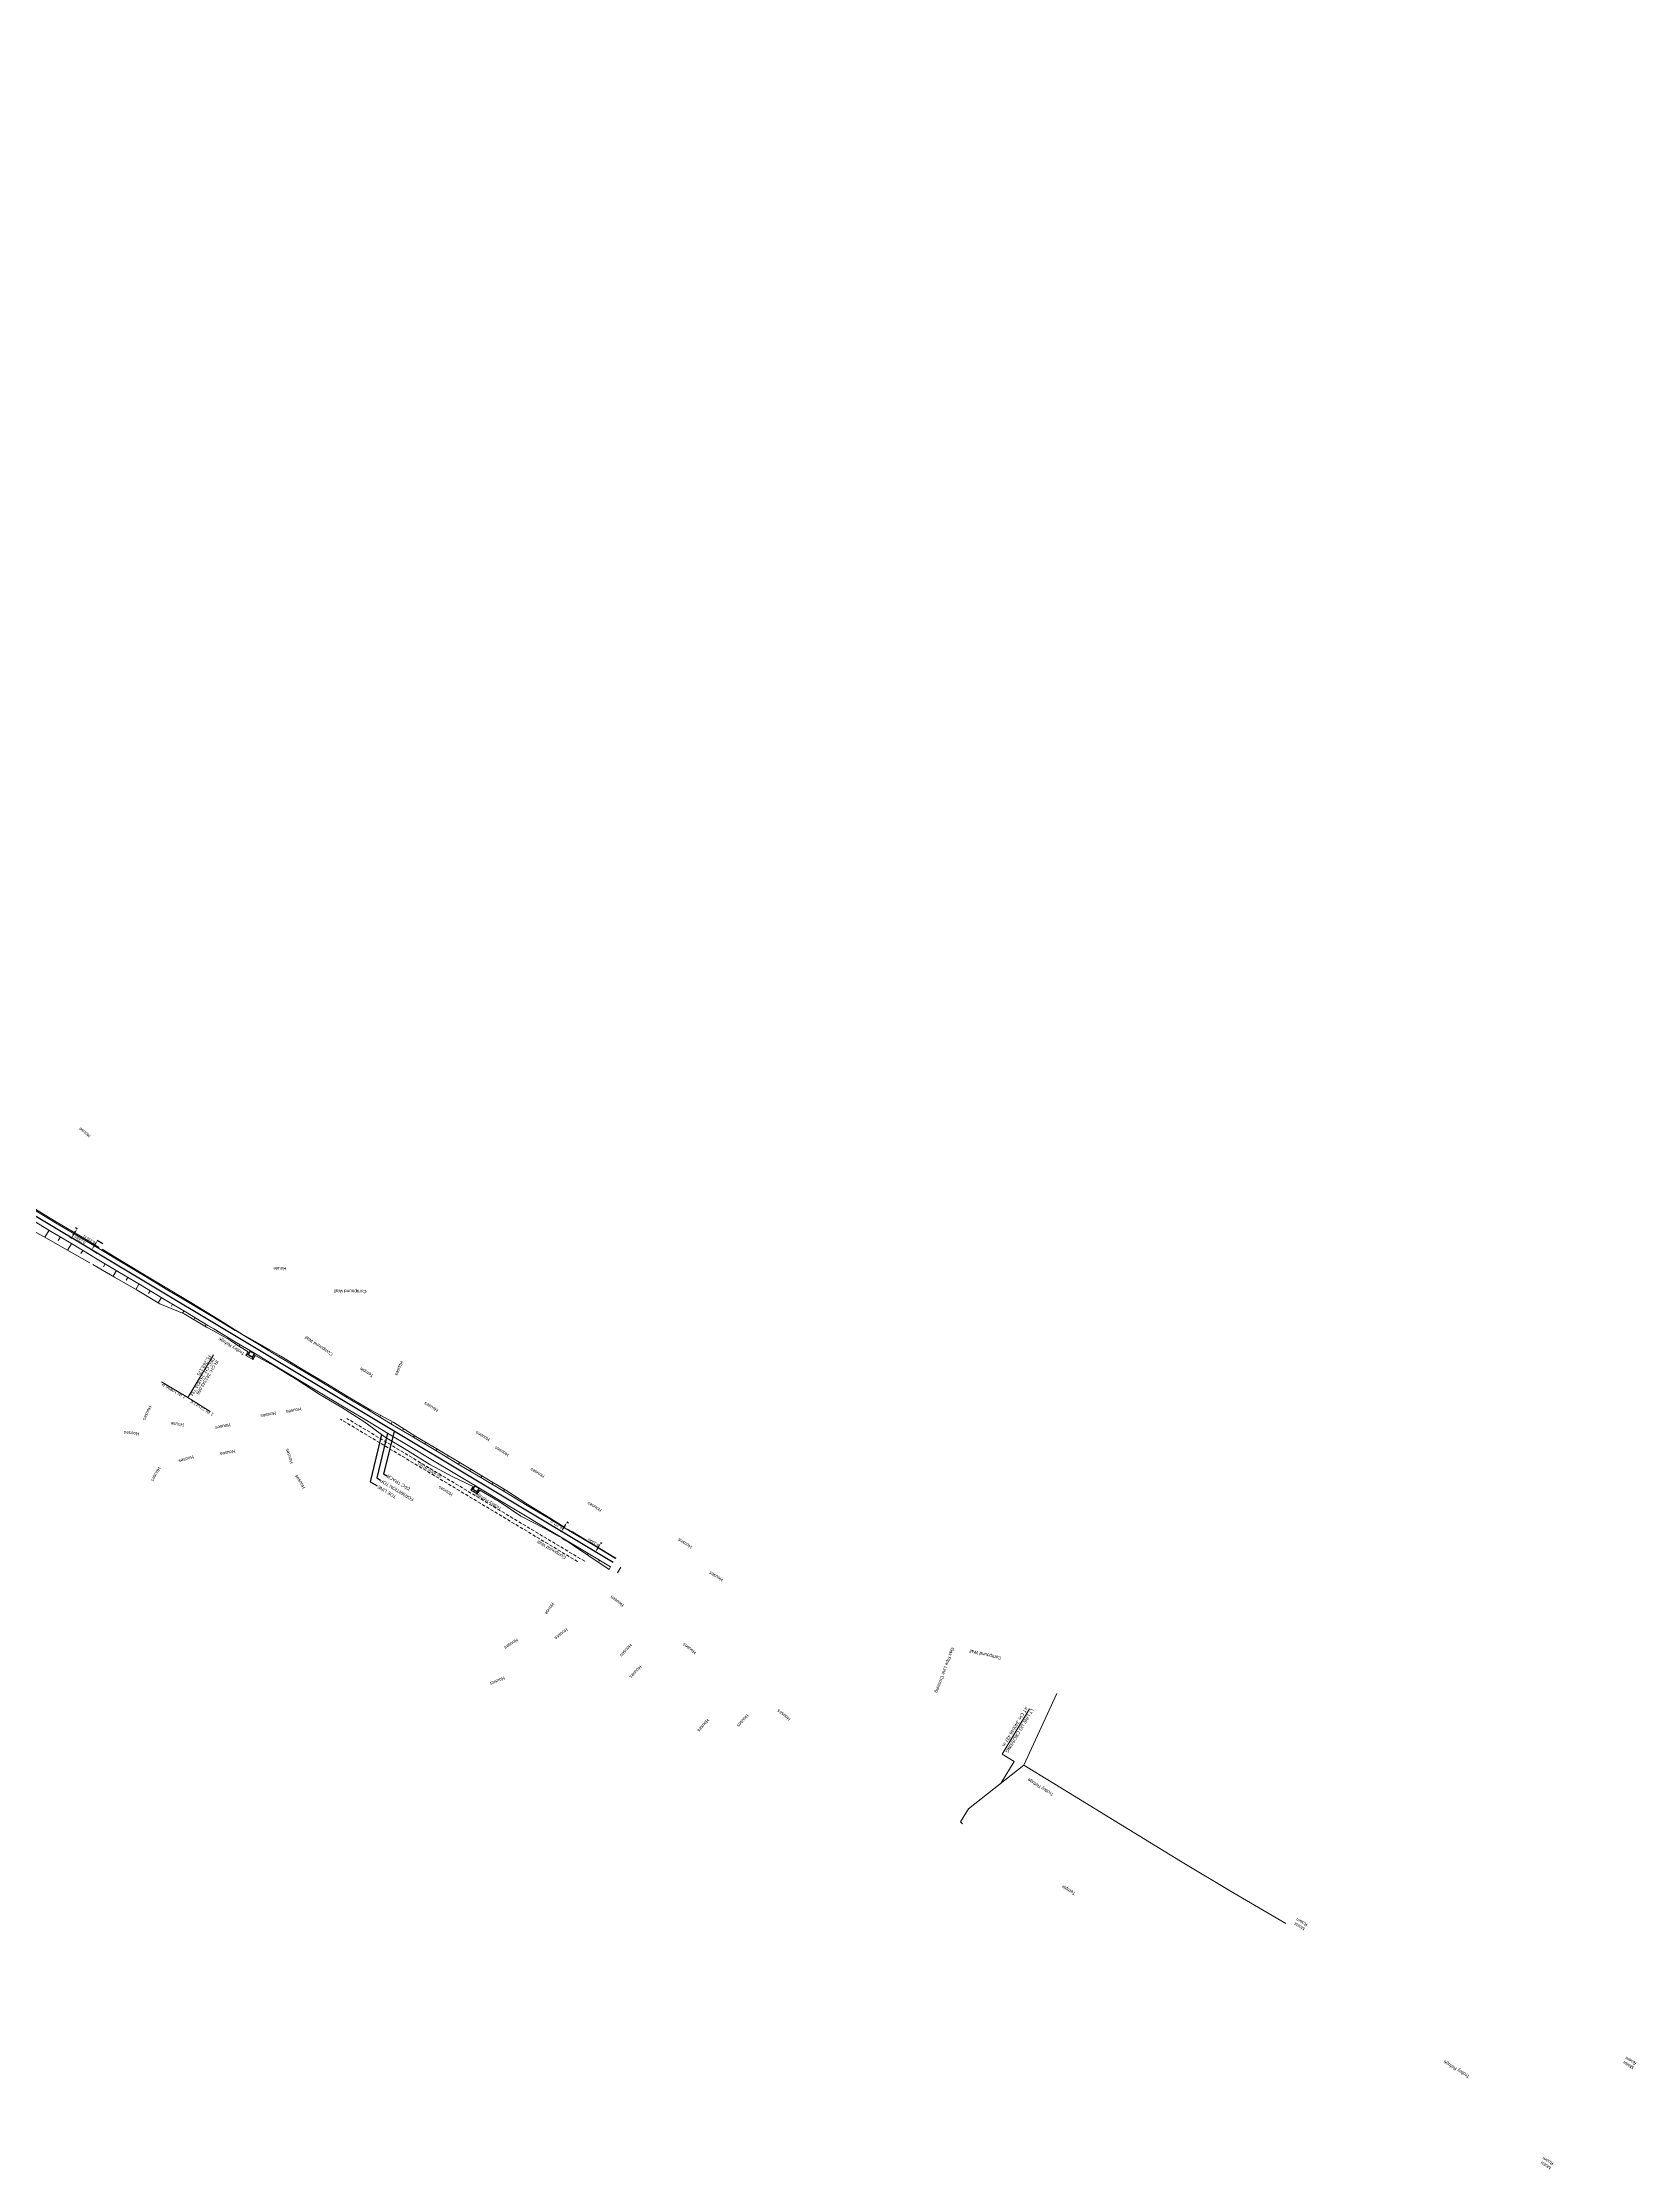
# Model space of a CAD drawing. Header units: metres. Extents: x -3318768 to 611183, y 3401565 to 8958462.
# Drawn here: x 609965 to 611183, y 3401565 to 3403190 of the extents above; entities that cross this region are included whole.
import ezdxf
from ezdxf.enums import TextEntityAlignment as Align

# ---------------------------------------------------------------- set-up
doc = ezdxf.new("R2010")
doc.units = ezdxf.units.M
doc.header["$MEASUREMENT"] = 0
doc.linetypes.add('DASHED', pattern=[0.75, 0.5, -0.25])
for name, color, linetype, lineweight in [('Cardinal_Leader', 10, 'Continuous', 0), ('HT & LT DETAILS IN PLAN', 7, 'Continuous', 0), ("NEW CHAWAPAIL STN. SRJ's", 10, 'Continuous', 0), ('PROPOSED DFCC TOE LINE', 239, 'Continuous', 0), ('PROPOSED DFCC TOE SLOPES', 239, 'Continuous', 0), ('PROPOSED DFCC TRACK', 1, 'Continuous', 0), ('PROPOSED FORMATION LINE - PLAN', 187, 'Continuous', 0), ('PROPOSED GRADES IN PLAN', 10, 'Continuous', 0), ('PWR_LINE', 134, 'POWER', 0), ('Text1', 251, 'Continuous', 0)]:
    doc.layers.add(name, color=color, linetype=linetype, lineweight=lineweight)
doc.layers.add('Trolley Refuse', color=10, linetype='Continuous')
doc.styles.get("Standard").update_dxf_attribs({"font": 'arial.ttf'})
doc.styles.add('Style-Arial', font='arial.ttf')
doc.linetypes.add('POWER', pattern='A,10,-0.2,[131,ltypeshp.shx,S=0.4,R=0,X=-0.2,Y=0],-0.2,[131,ltypeshp.shx,S=0.4,R=180,X=1.2,Y=0],-1.2,-0.2,[131,ltypeshp.shx,S=0.4,R=0,X=-0.2,Y=0],-0.2,[131,ltypeshp.shx,S=0.4,R=180,X=1.2,Y=0],-1.2,-0.2,[131,ltypeshp.shx,S=0.4,R=0,X=-0.2,Y=0],-0.2,[131,ltypeshp.shx,S=0.4,R=180,X=1.2,Y=0],-1.2', length=14.8)
doc.dimstyles.new('ISO-25', dxfattribs={"dimtxt": 2.5, "dimasz": 2.5, "dimexe": 1.25, "dimexo": 0.625, "dimtad": 1, "dimdec": 3, "dimtxsty": 'Standard', "dimcen": 2.5, "dimadec": 0, "dimazin": 0, "dimtfac": 1, "dimtdec": 3, "dimtmove": 0, "dimatfit": 3, "dimfxl": 1, "dimarcsym": 0})
doc.dimstyles.get("Standard").update_dxf_attribs({"dimtxt": 0.18, "dimasz": 0.18, "dimexe": 0.18, "dimexo": 0.0625, "dimgap": 0.09, "dimtad": 0, "dimtih": 1, "dimtoh": 1, "dimdec": 4, "dimzin": 0, "dimdsep": 46, "dimtxsty": 'Standard', "dimcen": 0.09, "dimadec": 0, "dimazin": 0, "dimtfac": 1, "dimtdec": 4, "dimtofl": 0, "dimtmove": 0, "dimatfit": 3, "dimfxl": 1, "dimtolj": 1, "dimtzin": 0, "dimarcsym": 0})

# ---------------------------------------------------------------- blocks, each defined once
blk = doc.blocks.new('*D522')
at = {"layer": 'Defpoints', "color": 0, "transparency": 16777216}
for p in [(608370, 3403255.3), (608365.9, 3403248.4), (608366, 3403248.4), (609986, 3402277.3), (609990.2, 3402284.5), (609991.8, 3402283.5)]:
    blk.add_point(p, dxfattribs=at)
at = {"layer": 'PROPOSED DFCC TRACK', "color": 0, "lineweight": -2, "transparency": 16777216}
for p, q in [((608368.8, 3403253.1), (608367.3, 3403250.5)), ((608370.1, 3403255.2), (608370.2, 3403255.2)), ((608366, 3403248.4), (608366.1, 3403248.3)), ((609986.1, 3402277.2), (609987.6, 3402276.3)), ((609988.8, 3402278.5), (609990.5, 3402281.4)), ((609990.3, 3402284.4), (609991.9, 3402283.5))]:
    blk.add_line(p, q, dxfattribs=at)
at = {"layer": 'PROPOSED DFCC TRACK', "color": 0, "transparency": 16777216}
for points in [[(608368.4, 3403253.3), (608369.1, 3403252.9), (608370.1, 3403255.2)], [(608366.9, 3403250.8), (608367.6, 3403250.3), (608366, 3403248.4)], [(609988.4, 3402278.7), (609989.2, 3402278.3), (609987.5, 3402276.4)], [(609990.2, 3402281.6), (609990.9, 3402281.2), (609991.8, 3402283.5)]]:
    blk.add_solid(points, dxfattribs=at)
at = {"layer": 'PROPOSED DFCC TRACK', "color": 0, "lineweight": 0, "transparency": 16777216, "char_height": 2, "attachment_point": 5, "rotation": 149, "style": 'Style-Arial'}
for s, insert in [('\\A1;7.953 m', (608373.9, 3403246.4)), ('\\A1;8.333m', (609993.8, 3402274.9))]:
    blk.add_mtext(s, dxfattribs=dict(at, insert=insert))
blk = doc.blocks.new('TerminatorOpen_0.5')
at = {"color": 0, "linetype": 'ByBlock', "lineweight": -2}
for q in [(-1, 0.25), (-1, 0), (-1, -0.25)]:
    blk.add_line((0, 0), q, dxfattribs=at)
blk = doc.blocks.new('*D523')
at = {"layer": 'Defpoints', "color": 0, "transparency": 16777216}
for p in [(597467.3, 3409765.8), (597520.3, 3409744.4), (597520.7, 3409745.3), (610361.5, 3402052.1), (610363, 3402051.2), (610367.2, 3402058.3)]:
    blk.add_point(p, dxfattribs=at)
at = {"layer": 'PROPOSED DFCC TRACK', "color": 0, "lineweight": -2, "transparency": 16777216}
for p, q in [((597465.3, 3409767.6), (597463, 3409768.6)), ((597467.3, 3409765.9), (597467.7, 3409766.8)), ((597520.4, 3409744.6), (597520.7, 3409745.5)), ((597523, 3409744.4), (597525.3, 3409743.5)), ((610362.9, 3402051.3), (610361.4, 3402052.2)), ((610364.5, 3402057), (610362.8, 3402054.2)), ((610367.1, 3402058.4), (610365.7, 3402059.2))]:
    blk.add_line(p, q, dxfattribs=at)
at = {"layer": 'PROPOSED DFCC TRACK', "color": 0, "transparency": 16777216}
for points in [[(597465.5, 3409768), (597465.1, 3409767.2), (597467.6, 3409766.7)], [(597523.2, 3409744.8), (597522.8, 3409744), (597520.7, 3409745.3)], [(610362.5, 3402054.5), (610363.2, 3402054), (610361.5, 3402052.1)], [(610364.1, 3402057.2), (610364.8, 3402056.8), (610365.8, 3402059.1)]]:
    blk.add_solid(points, dxfattribs=at)
at = {"layer": 'PROPOSED DFCC TRACK', "color": 0, "lineweight": 0, "transparency": 16777216, "char_height": 2, "attachment_point": 5, "rotation": 149, "style": 'Style-Arial'}
for s, insert in [('\\A1;57.203m', (-1335439.4, 7833545.4)), ('\\A1;8.221 m', (610357.6, 3402057.5))]:
    blk.add_mtext(s, dxfattribs=dict(at, insert=insert))
blk = doc.blocks.new('*D524')
at = {"layer": 'Defpoints', "color": 0, "transparency": 16777216}
for p in [(597044.3, 3410018.7), (597116.8, 3409985.2), (597116.9, 3409985.5), (610002.9, 3402267.2), (610007.2, 3402264.6), (610011.5, 3402271.7)]:
    blk.add_point(p, dxfattribs=at)
at = {"layer": 'PROPOSED DFCC TRACK', "color": 0, "lineweight": -2, "transparency": 16777216}
for p, q in [((597041.9, 3410019.4), (597039.6, 3410020.5)), ((597044.2, 3410018.6), (597044.1, 3410018.3)), ((597116.8, 3409985.4), (597116.7, 3409985.1)), ((597119, 3409984.2), (597121.3, 3409983.2)), ((610007.1, 3402264.6), (610002.8, 3402267.2)), ((610005.9, 3402272.2), (610004.2, 3402269.3)), ((610011.4, 3402271.8), (610007.1, 3402274.4))]:
    blk.add_line(p, q, dxfattribs=at)
at = {"layer": 'PROPOSED DFCC TRACK', "color": 0, "transparency": 16777216}
for points in [[(597042, 3410019.8), (597041.7, 3410019.1), (597044.1, 3410018.4)], [(597119.2, 3409984.6), (597118.9, 3409983.8), (597116.8, 3409985.2)], [(610003.8, 3402269.5), (610004.5, 3402269.1), (610002.9, 3402267.2)], [(610005.5, 3402272.4), (610006.3, 3402272), (610007.2, 3402274.3)]]:
    blk.add_solid(points, dxfattribs=at)
at = {"layer": 'PROPOSED DFCC TRACK', "color": 0, "lineweight": 0, "transparency": 16777216, "char_height": 2, "attachment_point": 5, "rotation": 149, "style": 'Style-Arial'}
for s, insert in [('\\A1;79.836m', (-1150353, 7887338.6)), ('\\A1;8.339 m', (610001, 3402275.3))]:
    blk.add_mtext(s, dxfattribs=dict(at, insert=insert))
blk = doc.blocks.new('*D513')
at = {"layer": 'Defpoints', "color": 0, "transparency": 16777216}
for p in [(604405.3, 3405625.6), (604407.6, 3405624.2), (604397.8, 3405613.1), (610388.5, 3402036), (610391.8, 3402043.5), (610392.7, 3402043)]:
    blk.add_point(p, dxfattribs=at)
at = {"layer": 'PROPOSED DFCC TRACK', "color": 0, "lineweight": -2, "transparency": 16777216}
for p, q in [((604405.4, 3405625.5), (604407.8, 3405624.1)), ((604397.9, 3405613), (604400.2, 3405611.6)), ((604401.4, 3405613.8), (604403.3, 3405617)), ((604406.4, 3405622), (604404.5, 3405618.9)), ((610388.4, 3402036), (610387.4, 3402036.6)), ((610388.8, 3402038.7), (610390.5, 3402041.4)), ((610392.6, 3402043.1), (610391.6, 3402043.6))]:
    blk.add_line(p, q, dxfattribs=at)
at = {"layer": 'PROPOSED DFCC TRACK', "color": 0, "transparency": 16777216}
for points in [[(604406, 3405622.2), (604406.7, 3405621.8), (604407.6, 3405624.2)], [(604401.1, 3405614), (604401.8, 3405613.6), (604400.1, 3405611.7)], [(610388.5, 3402038.9), (610389.2, 3402038.4), (610387.5, 3402036.5)], [(610390.1, 3402041.6), (610390.8, 3402041.2), (610391.8, 3402043.5)]]:
    blk.add_solid(points, dxfattribs=at)
at = {"layer": 'PROPOSED DFCC TRACK', "color": 0, "lineweight": 0, "transparency": 16777216, "char_height": 2, "attachment_point": 5, "rotation": 149, "style": 'Style-Arial'}
for s, insert in [('\\A1;14.588m', (604403.9, 3405617.9)), ('\\A1;8.209m', (610386, 3402044))]:
    blk.add_mtext(s, dxfattribs=dict(at, insert=insert))
blk = doc.blocks.new('*D450')
at = {"layer": 'Defpoints', "color": 0, "transparency": 16777216}
for p in [(604828.1, 3405341.4), (604828.2, 3405341.3), (604831.4, 3405346.7), (609986, 3402277.3), (609990.2, 3402284.5), (609991.8, 3402283.5)]:
    blk.add_point(p, dxfattribs=at)
at = {"layer": 'PROPOSED DFCC TRACK', "color": 0, "lineweight": -2, "transparency": 16777216}
for p, q in [((604828.1, 3405341.3), (604828, 3405341.4)), ((604830, 3405344.6), (604829.4, 3405343.5)), ((604831.3, 3405346.7), (604831.2, 3405346.8)), ((609986.1, 3402277.2), (609987.6, 3402276.3)), ((609988.8, 3402278.5), (609990.5, 3402281.4)), ((609990.3, 3402284.4), (609991.9, 3402283.5))]:
    blk.add_line(p, q, dxfattribs=at)
at = {"layer": 'PROPOSED DFCC TRACK', "color": 0, "transparency": 16777216}
for points in [[(604829, 3405343.7), (604829.7, 3405343.3), (604828.1, 3405341.4)], [(604829.6, 3405344.8), (604830.4, 3405344.4), (604831.3, 3405346.7)], [(609988.4, 3402278.7), (609989.2, 3402278.3), (609987.5, 3402276.4)], [(609990.2, 3402281.6), (609990.9, 3402281.2), (609991.8, 3402283.5)]]:
    blk.add_solid(points, dxfattribs=at)
at = {"layer": 'PROPOSED DFCC TRACK', "color": 0, "lineweight": 0, "transparency": 16777216, "char_height": 2, "attachment_point": 5, "rotation": 149, "style": 'Style-Arial'}
for s, insert in [('\\A1;6.25m', (604825.4, 3405346.8)), ('\\A1;8.333m', (609993.8, 3402274.9))]:
    blk.add_mtext(s, dxfattribs=dict(at, insert=insert))
blk = doc.blocks.new('*D451')
at = {"layer": 'Defpoints', "color": 0, "transparency": 16777216}
for p in [(604841.8, 3405364.5), (604841.9, 3405364.5), (604837.6, 3405357.5), (610388.5, 3402036), (610391.8, 3402043.5), (610392.7, 3402043)]:
    blk.add_point(p, dxfattribs=at)
at = {"layer": 'PROPOSED DFCC TRACK', "color": 0, "lineweight": -2, "transparency": 16777216}
for p, q in [((604841.9, 3405364.5), (604842, 3405364.4)), ((604837.7, 3405357.5), (604837.8, 3405357.4)), ((604838.9, 3405359.6), (604840.6, 3405362.4)), ((610388.4, 3402036), (610387.4, 3402036.6)), ((610388.8, 3402038.7), (610390.5, 3402041.4)), ((610392.6, 3402043.1), (610391.6, 3402043.6))]:
    blk.add_line(p, q, dxfattribs=at)
at = {"layer": 'PROPOSED DFCC TRACK', "color": 0, "transparency": 16777216}
for points in [[(604840.2, 3405362.6), (604840.9, 3405362.1), (604841.9, 3405364.5)], [(604838.6, 3405359.8), (604839.3, 3405359.4), (604837.7, 3405357.5)], [(610388.5, 3402038.9), (610389.2, 3402038.4), (610387.5, 3402036.5)], [(610390.1, 3402041.6), (610390.8, 3402041.2), (610391.8, 3402043.5)]]:
    blk.add_solid(points, dxfattribs=at)
at = {"layer": 'PROPOSED DFCC TRACK', "color": 0, "lineweight": 0, "transparency": 16777216, "char_height": 2, "attachment_point": 5, "rotation": 149, "style": 'Style-Arial'}
for s, insert in [('\\A1;8.171m', (604833.2, 3405363)), ('\\A1;8.209m', (610386, 3402044))]:
    blk.add_mtext(s, dxfattribs=dict(at, insert=insert))
blk = doc.blocks.new('*D480')
at = {"layer": 'Defpoints', "color": 0, "transparency": 16777216}
for p in [(605820.7, 3404740.4), (605820.9, 3404740.3), (605824.3, 3404746), (609986, 3402277.3), (609990.2, 3402284.5), (609991.8, 3402283.5)]:
    blk.add_point(p, dxfattribs=at)
at = {"layer": 'PROPOSED DFCC TRACK', "color": 0, "lineweight": -2, "transparency": 16777216}
for p, q in [((605824.2, 3404746.1), (605824, 3404746.2)), ((605820.8, 3404740.3), (605820.6, 3404740.4)), ((605822.9, 3404744), (605822, 3404742.5)), ((609986.1, 3402277.2), (609987.6, 3402276.3)), ((609988.8, 3402278.5), (609990.5, 3402281.4)), ((609990.3, 3402284.4), (609991.9, 3402283.5))]:
    blk.add_line(p, q, dxfattribs=at)
at = {"layer": 'PROPOSED DFCC TRACK', "color": 0, "transparency": 16777216}
for points in [[(605822.5, 3404744.2), (605823.2, 3404743.8), (605824.2, 3404746.1)], [(605821.6, 3404742.7), (605822.4, 3404742.3), (605820.7, 3404740.4)], [(609988.4, 3402278.7), (609989.2, 3402278.3), (609987.5, 3402276.4)], [(609990.2, 3402281.6), (609990.9, 3402281.2), (609991.8, 3402283.5)]]:
    blk.add_solid(points, dxfattribs=at)
at = {"layer": 'PROPOSED DFCC TRACK', "color": 0, "lineweight": 0, "transparency": 16777216, "char_height": 2, "attachment_point": 5, "rotation": 149, "style": 'Style-Arial'}
for s, insert in [('\\A1;6.7m', (605818.6, 3404745.7)), ('\\A1;8.333m', (609993.8, 3402274.9))]:
    blk.add_mtext(s, dxfattribs=dict(at, insert=insert))
blk = doc.blocks.new('*D481')
at = {"layer": 'Defpoints', "color": 0, "transparency": 16777216}
for p in [(606131.3, 3404569.8), (606131.5, 3404569.8), (606134.7, 3404575.1), (610388.5, 3402036), (610391.8, 3402043.5), (610392.7, 3402043)]:
    blk.add_point(p, dxfattribs=at)
at = {"layer": 'PROPOSED DFCC TRACK', "color": 0, "lineweight": -2, "transparency": 16777216}
for p, q in [((606131.4, 3404569.8), (606131.2, 3404569.9)), ((606133.2, 3404573.1), (606132.6, 3404572)), ((606134.6, 3404575.2), (606134.4, 3404575.3)), ((610388.4, 3402036), (610387.4, 3402036.6)), ((610388.8, 3402038.7), (610390.5, 3402041.4)), ((610392.6, 3402043.1), (610391.6, 3402043.6))]:
    blk.add_line(p, q, dxfattribs=at)
at = {"layer": 'PROPOSED DFCC TRACK', "color": 0, "transparency": 16777216}
for points in [[(606132.2, 3404572.2), (606133, 3404571.8), (606131.3, 3404569.8)], [(606132.9, 3404573.3), (606133.6, 3404572.8), (606134.5, 3404575.2)], [(610388.5, 3402038.9), (610389.2, 3402038.4), (610387.5, 3402036.5)], [(610390.1, 3402041.6), (610390.8, 3402041.2), (610391.8, 3402043.5)]]:
    blk.add_solid(points, dxfattribs=at)
at = {"layer": 'PROPOSED DFCC TRACK', "color": 0, "lineweight": 0, "transparency": 16777216, "char_height": 2, "attachment_point": 5, "rotation": 149, "style": 'Style-Arial'}
for s, insert in [('\\A1;6.25m', (606127.8, 3404575.4)), ('\\A1;8.209m', (610386, 3402044))]:
    blk.add_mtext(s, dxfattribs=dict(at, insert=insert))

msp = doc.modelspace()

# ---------------------------------------------------------------- linework, layer by layer
at = {"layer": 'Cardinal_Leader', "color": 1, "linetype": 'Continuous', "lineweight": 0, "flags": 128}
msp.add_lwpolyline([(610407.03559, 3402024.81378), (610404.46422, 3402020.52565)], dxfattribs=at)
at = {"layer": 'HT & LT DETAILS IN PLAN', "lineweight": 13, "flags": 128}
msp.add_lwpolyline([(610697.48707, 3401860.07811), (610707.34853, 3401876.53249), (610698.30419, 3401881.95295), (610719.13137, 3401916.70422)], dxfattribs=at)
at = {"layer": 'PROPOSED DFCC TOE LINE', "lineweight": 0, "flags": 128}
for points in [[(609958.6373, 3402299.07301), (609975.7736, 3402288.76048), (609992.93004, 3402278.48154), (610008.5217, 3402269.10012)], [(610001.55866, 3402257.27186), (609985.64296, 3402266.32931), (609968.2561, 3402276.22399), (609958.25392, 3402281.91613)], [(610010.80837, 3402267.72737), (610027.23617, 3402257.91239), (610044.35587, 3402247.57218), (610061.53658, 3402237.33371), (610078.66625, 3402227.01013), (610095.76535, 3402216.63558), (610100.30137, 3402213.87781), (610112.65485, 3402205.91147), (610117.19413, 3402203.15914), (610130.0537, 3402196.03678), (610147.40198, 3402186.07777), (610164.45385, 3402175.62444), (610181.66392, 3402165.43494), (610198.78957, 3402155.10465), (610215.9894, 3402144.89807), (610233.60254, 3402135.38073), (610250.54499, 3402124.74493), (610267.73007, 3402114.51376), (610284.90142, 3402104.25967), (610302.04722, 3402093.96299), (610319.20028, 3402083.67841), (610336.03435, 3402072.86187), (610352.99884, 3402062.26283), (610364.32445, 3402055.29119)], [(610359.78468, 3402048.25057), (610348.49686, 3402054.75515), (610330.6732, 3402063.9214), (610314.00769, 3402075.01904), (610299.17368, 3402083.85621), (610297.36435, 3402080.83735), (610292.4674, 3402083.77229), (610294.11841, 3402086.52699), (610278.6313, 3402093.80338), (610261.05206, 3402103.37724), (610244.17324, 3402114.11915), (610226.92338, 3402124.2423), (610210.83079, 3402136.29535), (610193.92413, 3402146.99084), (610176.62056, 3402157.02443), (610159.91878, 3402168.06157), (610142.80343, 3402178.40903), (610127.73829, 3402186.48888), (610125.90494, 3402183.42994), (610120.67995, 3402186.56149), (610122.4462, 3402189.50847), (610113.0153, 3402195.19701), (610108.14683, 3402198.49012), (610095.34412, 3402205.61089), (610090.67654, 3402208.14927), (610073.50947, 3402218.41048), (610054.84321, 3402226.17158), (610037.68392, 3402236.44578), (610020.41669, 3402246.53996), (610003.67838, 3402256.06555)], [(610366.32865, 3402054.05748), (610370.03179, 3402051.77795), (610387.0984, 3402041.34921), (610403.11373, 3402031.72831)], [(610398.01666, 3402023.22822), (610382.44028, 3402033.58114), (610370.07677, 3402041.90694), (610366.37182, 3402044.40192), (610365.82825, 3402044.76796), (610361.98162, 3402046.98458)]]:
    msp.add_lwpolyline(points, dxfattribs=at)
at = {"layer": 'PROPOSED DFCC TOE SLOPES', "flags": 128}
for points in [[(609970.36002, 3402282.29358), (609967.11113, 3402276.87559)], [(609978.93628, 3402277.15083), (609977.37042, 3402274.53954)], [(609987.51253, 3402272.00808), (609984.49799, 3402266.98091)], [(609996.08879, 3402266.86533), (609994.6401, 3402264.44945)], [(610013.24129, 3402256.57984), (610011.90979, 3402254.35936)], [(610021.81755, 3402251.43709), (610019.27171, 3402247.19155)], [(610030.3938, 3402246.29434), (610029.15351, 3402244.22597)], [(610038.97006, 3402241.15159), (610036.54683, 3402237.11051)], [(610047.54631, 3402236.00885), (610046.33994, 3402233.99706)], [(610056.12257, 3402230.8661), (610053.71322, 3402226.84816)], [(610064.69882, 3402225.72335), (610063.82297, 3402224.26273)], [(610073.27508, 3402220.5806), (610072.28024, 3402218.92157)], [(610081.85133, 3402215.43785), (610081.40692, 3402214.69673)], [(610090.42759, 3402210.29511), (610089.54604, 3402208.825)], [(610099.00384, 3402205.15236), (610098.64928, 3402204.56108)], [(610107.5801, 3402200.00961), (610107.03857, 3402199.10653)], [(610117.11937, 3402203.03447), (610117.19413, 3402203.15914)], [(610120.08062, 3402201.41114), (610120.14783, 3402201.52322)], [(610128.58967, 3402196.15631), (610128.90087, 3402196.67528)], [(610116.15635, 3402194.86686), (610115.81188, 3402194.29241)], [(610122.45754, 3402187.0068), (610120.67995, 3402186.56149)], [(610123.95858, 3402186.10716), (610123.62552, 3402185.55144)], [(610125.45963, 3402185.20752), (610125.90494, 3402183.42994)], [(610133.30886, 3402184.58137), (610133.06382, 3402184.17272)], [(610137.37566, 3402191.36333), (610137.5854, 3402191.71311)], [(610141.88512, 3402179.43862), (610141.64143, 3402179.03224)], [(610145.74218, 3402185.87081), (610146.25955, 3402186.7336)], [(610154.56172, 3402181.13378), (610154.805, 3402181.53949)], [(610143.01466, 3402178.76129), (610142.80343, 3402178.40903)], [(610162.89469, 3402175.58531), (610163.33094, 3402176.31282)], [(610171.69825, 3402170.82163), (610171.92555, 3402171.2007)], [(610180.0472, 3402165.29982), (610180.53059, 3402166.10594)], [(610188.86121, 3402160.55357), (610189.09897, 3402160.95007)], [(610197.1997, 3402155.01432), (610197.6618, 3402155.78493)], [(610206.01639, 3402150.27253), (610206.25683, 3402150.67349)], [(610214.35221, 3402144.72883), (610214.85674, 3402145.5702)], [(610223.28228, 3402140.17611), (610223.63609, 3402140.76615)], [(610231.50472, 3402134.44333), (610232.44266, 3402136.00748)], [(610240.51952, 3402130.03191), (610240.95805, 3402130.76323)], [(610248.65723, 3402124.15784), (610249.42928, 3402125.44533)], [(610257.61966, 3402119.65909), (610258.00584, 3402120.3031)], [(610265.80974, 3402113.87234), (610266.59838, 3402115.18751)], [(610274.78548, 3402109.39579), (610275.18496, 3402110.06198)], [(610282.96225, 3402103.58685), (610283.77063, 3402104.93493)], [(610291.94186, 3402099.11675), (610292.34522, 3402099.7894)], [(610293.98266, 3402084.15189), (610292.4674, 3402083.77229)], [(610295.48371, 3402083.25225), (610295.19979, 3402082.77854)], [(610296.98476, 3402082.35261), (610297.36435, 3402080.83735)], [(610300.11476, 3402093.30135), (610300.91812, 3402094.64106)], [(610309.09259, 3402088.82829), (610309.49417, 3402089.49797)], [(610317.26727, 3402083.01585), (610318.0707, 3402084.35568)], [(610326.17613, 3402078.42777), (610326.50874, 3402078.98244)], [(610334.41978, 3402072.73036), (610334.92577, 3402073.57417)], [(610343.19773, 3402067.92397), (610343.39943, 3402068.26033)], [(610351.57229, 3402062.44486), (610351.88168, 3402062.96081)], [(610360.27109, 3402057.50648), (610360.39364, 3402057.71085)], [(610368.7248, 3402052.15937), (610368.91012, 3402052.46841)], [(610365.99728, 3402045.04985), (610365.82825, 3402044.76796)], [(610373.44399, 3402040.58443), (610373.24215, 3402040.24783)], [(610377.37113, 3402047.13348), (610377.44121, 3402047.25034)], [(610382.02025, 3402035.44168), (610381.34633, 3402034.31783)], [(610385.87731, 3402041.87387), (610385.97451, 3402042.03597)], [(610394.49756, 3402036.8045), (610394.54156, 3402036.87788)], [(610390.5965, 3402030.29893), (610390.13797, 3402029.53427)], [(610399.17276, 3402025.15618), (610398.01666, 3402023.22822)], [(610403.02982, 3402031.58838), (610403.11373, 3402031.72831)]]:
    msp.add_lwpolyline(points, dxfattribs=at)
at = {"layer": 'PROPOSED DFCC TRACK', "color": 1, "linetype": 'Continuous', "lineweight": 25, "flags": 128}
msp.add_lwpolyline([(610401.10129, 3402028.37228), (609380.94807, 3402640.10676)], dxfattribs=at)
at = {"layer": 'PROPOSED DFCC TRACK', "color": 10, "linetype": 'DASHED', "lineweight": 13, "ltscale": 5, "flags": 128}
for points in [[(610373.95947, 3402029.15235), (610329.51997, 3402055.81627), (610279.79731, 3402085.69254), (610211.39541, 3402126.83494), (610192.99804, 3402137.85782)], [(610379.35787, 3402029.41186), (610331.06347, 3402058.38874), (610281.34242, 3402088.26404), (610212.93949, 3402129.40706), (610197.83669, 3402138.45598)]]:
    msp.add_lwpolyline(points, dxfattribs=at)
at = {"layer": 'PROPOSED FORMATION LINE - PLAN', "lineweight": 0, "flags": 128}
for points in [[(610403.02982, 3402031.58838), (610387.00685, 3402041.19654), (610369.85434, 3402051.48204), (610352.70183, 3402061.76753), (610335.54932, 3402072.05303), (610318.39681, 3402082.33852), (610301.2443, 3402092.62402), (610284.0918, 3402102.90951), (610266.93929, 3402113.19501), (610249.78678, 3402123.48051), (610232.63427, 3402133.766), (610215.48176, 3402144.0515), (610198.32925, 3402154.33699), (610181.17674, 3402164.62249), (610164.02423, 3402174.90798), (610146.87172, 3402185.19348), (610129.71921, 3402195.47898), (610117.11937, 3402203.03447), (610112.5667, 3402205.76447), (610099.96686, 3402213.31996), (610095.41419, 3402216.04997), (610078.26168, 3402226.33546), (610061.10917, 3402236.62096), (610043.95666, 3402246.90645), (610026.80415, 3402257.19195), (610009.65164, 3402267.47745), (609992.49914, 3402277.76294), (609975.34663, 3402288.04844), (609958.19412, 3402298.33393)], [(610399.17276, 3402025.15618), (610383.14979, 3402034.76435), (610365.99728, 3402045.04985), (610348.84477, 3402055.33534), (610331.69226, 3402065.62084), (610314.53975, 3402075.90633), (610297.38724, 3402086.19183), (610280.23473, 3402096.47732), (610263.08223, 3402106.76282), (610245.92972, 3402117.04832), (610228.77721, 3402127.33381), (610211.6247, 3402137.61931), (610194.47219, 3402147.9048), (610177.31968, 3402158.1903), (610160.16717, 3402168.47579), (610143.01466, 3402178.76129), (610125.86215, 3402189.04678), (610113.26231, 3402196.60227), (610108.70964, 3402199.33228), (610096.1098, 3402206.88777), (610091.55713, 3402209.61778), (610074.40462, 3402219.90327), (610057.25211, 3402230.18877), (610040.0996, 3402240.47426), (610022.94709, 3402250.75976), (610005.79458, 3402261.04525), (609988.64207, 3402271.33075), (609971.48956, 3402281.61625), (609954.33706, 3402291.90174)]]:
    msp.add_lwpolyline(points, dxfattribs=at)
at = {"layer": 'PROPOSED GRADES IN PLAN'}
msp.add_lwpolyline([(610095.95873, 3402187.10044), (610076.40837, 3402154.4807)], dxfattribs=at)
at = {"layer": 'PROPOSED GRADES IN PLAN', "flags": 128}
msp.add_lwpolyline([(610093.26691, 3402143.72015), (610076.40837, 3402154.4807), (610056.20894, 3402166.46791)], dxfattribs=at)
at = {"layer": 'PWR_LINE', "flags": 128}
for points, elevation in [([(610667.83043, 3401828.85556), (610666.27149, 3401830.40564), (610672.57918, 3401840.34368), (610714.77453, 3401873.7743), (610740.05911, 3401928.46262)], 260.33054), ([(610714.77453, 3401873.7743), (610757.94546, 3401847.17683), (610794.92503, 3401824.57509), (610834.45174, 3401800.44115), (610874.23608, 3401776.3491), (610914.72502, 3401752.59545)], 261.04033)]:
    msp.add_lwpolyline(points, dxfattribs=dict(at, elevation=elevation))
at = {"layer": 'Trolley Refuse'}
for points in [[(610124.25682, 3402190.0089), (610127.25891, 3402188.20962), (610125.45963, 3402185.20752), (610122.45754, 3402187.0068)], [(610295.78194, 3402087.15399), (610298.78404, 3402085.35471), (610296.98476, 3402082.35261), (610293.98266, 3402084.15189)]]:
    msp.add_lwpolyline(points, close=True, dxfattribs=at)

# ---------------------------------------------------------------- texts
at = {"layer": 'HT & LT DETAILS IN PLAN', "style": 'Style-Arial'}
for s, p in [('AT CH: 340646.437 m', (610715.9148, 3401918.63197)), ('LT LINE UG CROSSING', (610720.33505, 3401917.1182))]:
    msp.add_text(s, height=2.5, rotation=239.06484306, dxfattribs=at).set_placement(p)
at = {"layer": "NEW CHAWAPAIL STN. SRJ's", "lineweight": 13}
msp.add_text('3m WIDE ROAD', height=2, rotation=148.8981174, dxfattribs=at).set_placement((610261.08146, 3402099.02783, 269.58431), align=Align.MIDDLE_CENTER)
at = {"layer": 'PROPOSED DFCC TOE LINE', "lineweight": 0}
msp.add_text('TOE LINE', height=2.5, rotation=149, dxfattribs=at).set_placement((610222.06561, 3402087.58548, 306.85817), align=Align.RIGHT)
at = {"layer": 'PROPOSED DFCC TRACK', "color": 10, "linetype": 'Continuous', "lineweight": -3, "ltscale": 5}
msp.add_text('DFC TRACK', height=2.5, rotation=149, dxfattribs=at).set_placement((610229.21986, 3402095.71926), align=Align.RIGHT)
at = {"layer": 'PROPOSED FORMATION LINE - PLAN', "lineweight": 0}
msp.add_text('FORMATION TOP', height=2.5, rotation=149, dxfattribs=at).set_placement((610224.16178, 3402092.25965, 306.85817), align=Align.RIGHT)
at = {"layer": 'PROPOSED GRADES IN PLAN', "char_height": 2.5, "style": 'Style-Arial'}
for s, insert, attachment_point, rotation, line_spacing_factor in [('DFC CH: 151824.734\\PFL:263.175', (610094.63795, 3402185.70723), 4, 239.06400432, 0.84), ('{\\C256;1 IN 10896 R}', (610075.04877, 3402155.67516), 7, 149.3132749, 0.72), ('1 IN 22147 F', (610079.31524, 3402153.04855), 9, 147.45053006, 0.72)]:
    msp.add_mtext(s, dxfattribs=dict(at, insert=insert, attachment_point=attachment_point, rotation=rotation, line_spacing_factor=line_spacing_factor))
at = {"layer": 'PROPOSED GRADES IN PLAN', "color": 7, "lineweight": 0, "insert": (610098.85194, 3402182.70128), "char_height": 2.5, "attachment_point": 4, "rotation": 239.08393005, "line_spacing_factor": 0.84, "style": 'Style-Arial'}
msp.add_mtext('IR CH: 341343.096', dxfattribs=at)
at = {"layer": 'Text1'}
for s, rotation, p in [('House', 141.47059382, (610002.18496, 3402354.8018, 156.32022)), ('House', 180.57179226, (610151.62261, 3402254.25172, 156.32022)), ('Compound Wall', 179.14269087, (610212.76667, 3402236.71661, 47.64398)), ('Compound Wall', 146.49106389, (610187.33273, 3402188.0904, 156.32022)), ('Houses', 248.27493718, (610238.77578, 3402182.74736, 156.32022)), ('Temple', 149.05007918, (610218.34335, 3402171.84032, 156.32022)), ('Houses', 245.6971485, (610046.66388, 3402148.49509, 156.32022)), ('Houses', 191.96589078, (610162.71681, 3402146.99116, 156.32022)), ('Houses', 149.05007918, (610267.81337, 3402145.33864, 156.32022)), ('House', 173.81484995, (610073.32701, 3402134.75304, 156.32022)), ('Houses', 191.96589078, (610108.58284, 3402134.88892, 156.32022)), ('Houses', 191.96589078, (610143.27285, 3402143.77678, 156.32022)), ('Houses', 173.81484995, (610039.28452, 3402127.83212, 156.32022)), ('Houses', 191.96589078, (610112.22298, 3402114.76, 156.32022)), ('Houses', 109.10984089, (610156.79035, 3402104.55816, 156.32022)), ('Houses', 149.05007918, (610307.13751, 3402122.95162, 156.32022)), ('Houses', 149.05007918, (610321.66778, 3402111.35624, 156.32022)), ('Houses', 243.03570927, (610053.53898, 3402101.76785, 156.32022)), ('Houses', 196.90186009, (610080.35146, 3402110.41429, 156.32022)), ('Houses', 149.05007918, (610348.91655, 3402094.85762, 156.32022)), ('Houses', 122.22899237, (610166.10266, 3402085.7588, 156.32022)), ('Houses', 149.05007918, (610278.83965, 3402081.01786, 156.32022)), ('Houses', 149.05007918, (610392.50223, 3402068.98736, 156.32022)), ('Compound Wall', 149.05007918, (610365.38423, 3402032.76556, 47.64398)), ('Houses', 149.05007918, (610461.57393, 3402041.04032, 418.36715)), ('Houses', 149.05007918, (610485.35895, 3402015.84507, 418.36715)), ('Houses', 142.65660806, (610409.53965, 3401996.25111, 156.32022)), ('House', 237.17974498, (610354.27139, 3401998.10468, 156.32022)), ('Houses', 213.58384743, (610327.53348, 3401970.61717, 156.32022)), ('Houses', 218.75628878, (610365.28059, 3401978.59557, 156.32022)), ('Houses', 228.25498432, (610414.02956, 3401966.61674, 156.32022)), ('Houses', 142.65660806, (610464.74649, 3401960.11805, 156.32022)), ('Gas Pipe Line Crossing', 249.82476576, (610659.44702, 3401963.84492, 0.0756)), ('Compound Wall', 167.08105414, (610697.79517, 3401956.49647, 0.0756)), ('Houses', 202.70646604, (610317.80263, 3401941.47878, 156.32022)), ('Houses', 228.25498432, (610421.28088, 3401950.12272, 156.32022)), ('Houses', 229.7189551, (610472.89052, 3401909.31611, 156.32022)), ('Houses', 229.7189551, (610503.05156, 3401912.94406, 156.32022)), ('Houses', 142.65660806, (610536.79466, 3401909.36691, 156.32022)), ('Trolley Refuge', 149.05007918, (610737.84953, 3401852.12231, 102.56764)), ('Temple', 149.05007918, (610754.49228, 3401776.36768, 0.0756)), ('Room', 149.05007918, (610931.59965, 3401752.42652, 0.0756)), ('Motor', 149.05007918, (610929.62602, 3401749.25351, 0.0756)), ('Trolley Refuge', 149.05007918, (611055.48537, 3401636.58744, 102.56764)), ('Motor', 149.05007918, (611180.86872, 3401643.36208, 0.0756)), ('Room', 149.05007918, (611182.84235, 3401646.5351, 0.0756)), ('Motor', 149.05007918, (611117.64776, 3401566.82161, 260.31105)), ('Room', 149.05007918, (611119.6214, 3401569.99462, 260.31105))]:
    msp.add_text(s, height=2.5, rotation=rotation, dxfattribs=at).set_placement(p)
at = {"layer": 'Trolley Refuse'}
for p in [(610119.9383, 3402188.83724), (610316.14673, 3402070.25421)]:
    msp.add_text('Trolley Refuge', height=2.5, rotation=149.17668957, dxfattribs=at).set_placement(p)

# ---------------------------------------------------------------- dimensions: what is measured, and where the dimension line sits
at = {"layer": 'PROPOSED DFCC TRACK', "color": 10, "lineweight": 0}
for base, p1, p2, angle, text, picture, middle in [((610002.89094, 3402267.15793), (610011.50321, 3402271.71788), (610007.21596, 3402264.56546), 239.06099879, '<> m', '*D524', (610001.03723, 3402275.33809)), ((610361.53997, 3402052.09538), (610367.19826, 3402058.28847), (610362.96958, 3402051.23794), 239.04602069, '<> m', '*D523', (610357.59993, 3402057.48406)), ((604841.85818, 3405364.49855), (604837.58542, 3405357.53344), (604841.78387, 3405364.54306), 59.08026974, '<>m', '*D451', (604833.22258, 3405363.01656)), ((604828.0744, 3405341.37428), (604831.42922, 3405346.65042), (604828.22311, 3405341.28541), 239.13767458, '<>m', '*D450', (604825.44568, 3405346.7541)), ((608365.96636, 3403248.39435), (608369.97259, 3403255.26585), (608365.8835, 3403248.44402), 239.06099879, '<> m', '*D522', (608373.89741, 3403246.35797))]:
    dim = msp.add_linear_dim(base=base, p1=p1, p2=p2, angle=angle, text=text, dimstyle='Standard', override={"dimtxt": 2, "dimasz": 2.5, "dimexe": 0.125, "dimexo": 0.125, "dimgap": 0.125, "dimtad": 1, "dimtih": 0, "dimtoh": 0, "dimdec": 3, "dimzin": 11, "dimtxsty": 'Style-Arial', "dimsah": 1, "dimadec": 4, "dimazin": 3, "dimtmove": 2, "dimatfit": 1, "dimldrblk": 'TerminatorOpen_0.5', "dimfrac": 2, "dimtzin": 11}, dxfattribs=at)
    dim.commit()
    dim.dimension.update_dxf_attribs({"geometry": picture, "text_midpoint": middle, "dimtype": 129, "text_rotation": 149})
for base, p1, p2, angle, picture, middle in [((604407.64763, 3405624.1662), (604397.81126, 3405613.05929), (604405.33144, 3405625.55961), 58.96893451, '*D513', (604403.90112, 3405617.9386)), ((609991.79718, 3402283.52885), (609985.95576, 3402277.31414), (609990.23876, 3402284.46258), 59.07197221, '*D480', (609993.83798, 3402274.92145)), ((610391.7546, 3402043.54948), (610388.45934, 3402035.95302), (610392.68552, 3402042.99044), 59.0139508, '*D481', (610386.04017, 3402043.99471))]:
    dim = msp.add_linear_dim(base=base, p1=p1, p2=p2, angle=angle, dimstyle='Standard', override={"dimtxt": 2, "dimasz": 2.5, "dimexe": 0.125, "dimexo": 0.125, "dimgap": 0.125, "dimtad": 1, "dimtih": 0, "dimtoh": 0, "dimdec": 3, "dimzin": 11, "dimpost": 'm', "dimtxsty": 'Style-Arial', "dimsah": 1, "dimadec": 4, "dimazin": 3, "dimtmove": 2, "dimatfit": 1, "dimldrblk": 'TerminatorOpen_0.5', "dimfrac": 2, "dimtzin": 11}, dxfattribs=at)
    dim.commit()
    dim.dimension.update_dxf_attribs({"geometry": picture, "text_midpoint": middle, "dimtype": 129, "text_rotation": 149})

# ---------------------------------------------------------------- leaders
at = {"layer": 'PROPOSED DFCC TOE LINE', "lineweight": 0}
msp.add_leader([(610224.10412, 3402126.35387), (610215.56782, 3402090.11271), (610220.82019, 3402086.94876)], dimstyle='ISO-25', override={"dimtxt": 3, "dimasz": 2.5, "dimgap": 0.625, "dimtad": 0, "dimdec": 3, "dimzin": 2, "dimtdec": 3}, dxfattribs=at)
at = {"layer": 'PROPOSED DFCC TRACK', "color": 10, "linetype": 'Continuous', "lineweight": -3, "ltscale": 5}
msp.add_leader([(610233.99589, 3402128.57697, 130.919), (610225.82664, 3402096.28525, 130.919), (610228.78575, 3402094.50273, 130.919)], dimstyle='ISO-25', override={"dimtxt": 3, "dimasz": 2.5, "dimgap": 0.625, "dimtad": 0, "dimdec": 3, "dimzin": 2, "dimtdec": 3}, dxfattribs=at)
at = {"layer": 'PROPOSED FORMATION LINE - PLAN', "lineweight": 0}
msp.add_leader([(610228.77721, 3402127.33381), (610220.54831, 3402093.1868), (610223.50742, 3402091.40428)], dimstyle='ISO-25', override={"dimtxt": 3, "dimasz": 2.5, "dimgap": 0.625, "dimtad": 0, "dimdec": 3, "dimzin": 2, "dimtdec": 3}, dxfattribs=at)

doc.saveas('drawing.dxf')
